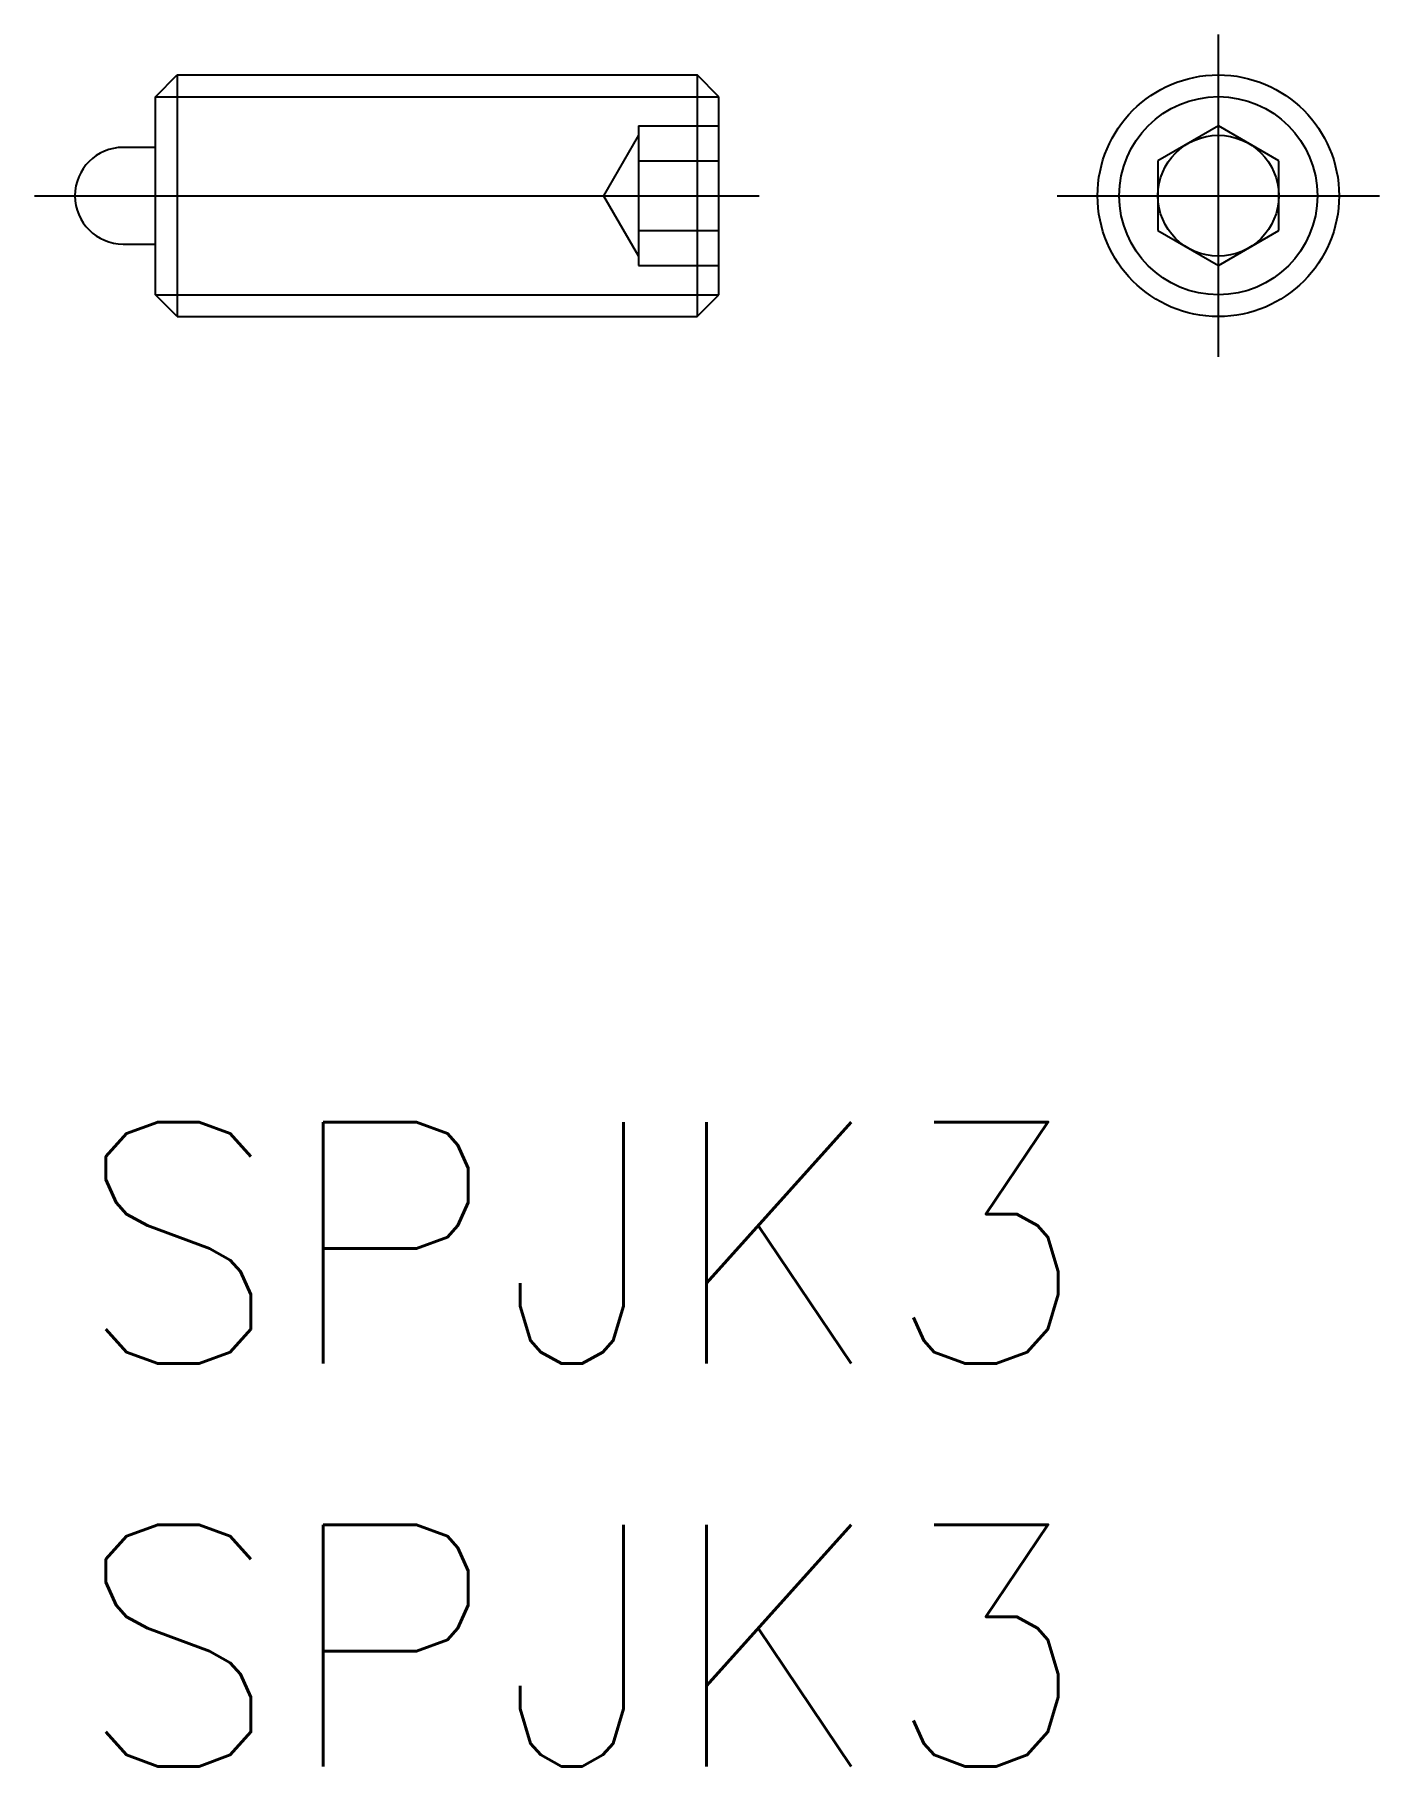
# Model space of a CAD drawing. Extents: x -0.5 to 16.2, y -8 to 13.5.
import ezdxf

# ---------------------------------------------------------------- set-up
doc = ezdxf.new("R2010")
doc.units = 0
doc.header["$LTSCALE"] = 0.5
doc.linetypes.add('CENTER', pattern=[50.8, 31.75, -6.35, 6.35, -6.35])
doc.linetypes.add('DASHED', pattern=[19.05, 12.7, -6.35])
for name, color, linetype in [('MSM_CENTER', 1, 'CENTER'), ('MSM_CONTINUOUS', 7, 'CONTINUOUS'), ('MSM_DASHED', 4, 'DASHED'), ('MSM_NARROW', 5, 'CONTINUOUS'), ('MSM_PART_NUMBER', 7, 'CONTINUOUS')]:
    doc.layers.add(name, color=color, linetype=linetype)
doc.styles.get("Standard").update_dxf_attribs({"font": 'txt.shx', "height": 3, "bigfont": 'bigfont.shx'})

# ---------------------------------------------------------------- blocks, each defined once
blk = doc.blocks.new('*U9')
at = {"layer": 'MSM_PART_NUMBER'}
blk.add_text('SPJK3', height=3, dxfattribs=at).set_placement((0, -3))
blk = doc.blocks.new('*U10')
at = {"layer": 'MSM_PART_NUMBER'}
blk.add_text('SPJK3', height=3, dxfattribs=at).set_placement((0, -8))

msp = doc.modelspace()

# ---------------------------------------------------------------- linework, layer by layer
at = {"layer": 'MSM_CENTER'}
for p, q in [((14.202, 9.5), (14.202, 13.5)), ((-0.5, 11.5), (8.5, 11.5)), ((12.202, 11.5), (16.202, 11.5))]:
    msp.add_line(p, q, dxfattribs=at)
at = {"layer": 'MSM_CONTINUOUS'}
for p, q in [((1, 12.729), (1.27, 13)), ((1.27, 13), (7.729, 13)), ((1.27, 13), (1.27, 10)), ((8, 12.729), (7.729, 13)), ((7.729, 13), (7.729, 10)), ((1, 10.271), (1, 12.729)), ((8, 10.271), (8, 12.729)), ((14.202, 12.366), (13.452, 11.933)), ((14.952, 11.933), (14.202, 12.366)), ((1, 12.1), (0.6, 12.1)), ((13.452, 11.933), (13.452, 11.067)), ((14.952, 11.067), (14.952, 11.933)), ((13.452, 11.067), (14.202, 10.634)), ((14.202, 10.634), (14.952, 11.067)), ((0.6, 10.9), (1, 10.9)), ((1.27, 10), (1, 10.271)), ((7.729, 10), (8, 10.271)), ((1.27, 10), (7.729, 10))]:
    msp.add_line(p, q, dxfattribs=at)
for radius in [1.5, 0.75]:
    msp.add_circle((14.202, 11.5), radius, dxfattribs=at)
msp.add_arc((0.6, 11.5), 0.6, 90, 270, dxfattribs=at)
at = {"layer": 'MSM_DASHED'}
for p, q in [((7, 12.366), (8, 12.366)), ((7, 12.366), (7, 10.634)), ((7, 12.25), (6.567, 11.5)), ((7, 11.933), (8, 11.933)), ((6.567, 11.5), (7, 10.75)), ((7, 11.067), (8, 11.067)), ((7, 10.634), (8, 10.634))]:
    msp.add_line(p, q, dxfattribs=at)
at = {"layer": 'MSM_NARROW'}
for p, q in [((1, 12.729), (8, 12.729)), ((1, 10.271), (8, 10.271))]:
    msp.add_line(p, q, dxfattribs=at)
msp.add_circle((14.202, 11.5), 1.23, dxfattribs=at)

# ---------------------------------------------------------------- block references
at = {"layer": 'MSM_CONTINUOUS'}
for name in ['*U9', '*U10']:
    msp.add_blockref(name, (0, 0), dxfattribs=at)

doc.saveas('drawing.dxf')
